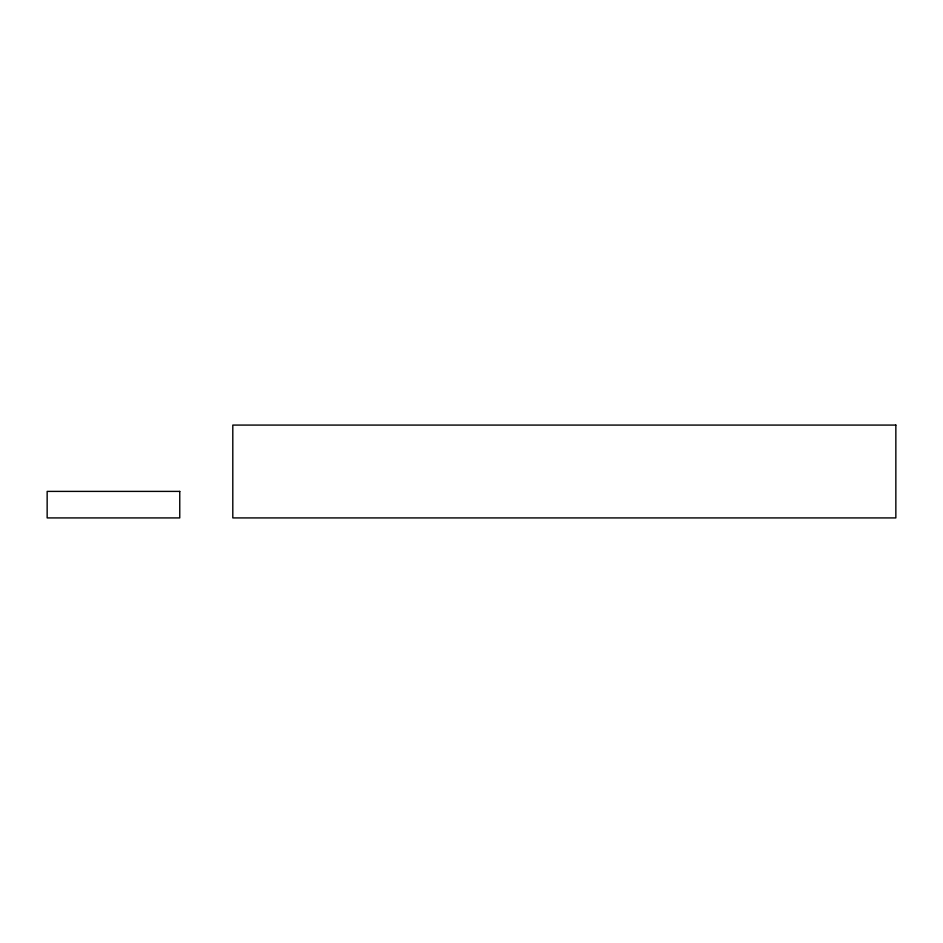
<?xml version="1.0" encoding="UTF-8"?>
<svg xmlns="http://www.w3.org/2000/svg" width="943" height="943" viewBox="0 0 943 943"><rect width="100%" height="100%" fill="white"/><g stroke="black" fill="none" stroke-linecap="round" stroke-linejoin="round"><path stroke-width="1.41" d="M895.85 425.081L232.803 425.081L232.803 517.919L895.85 517.919L895.85 425.081M179.759 491.397L47.15 491.397L47.15 517.919L179.759 517.919L179.759 491.397"/></g></svg>
